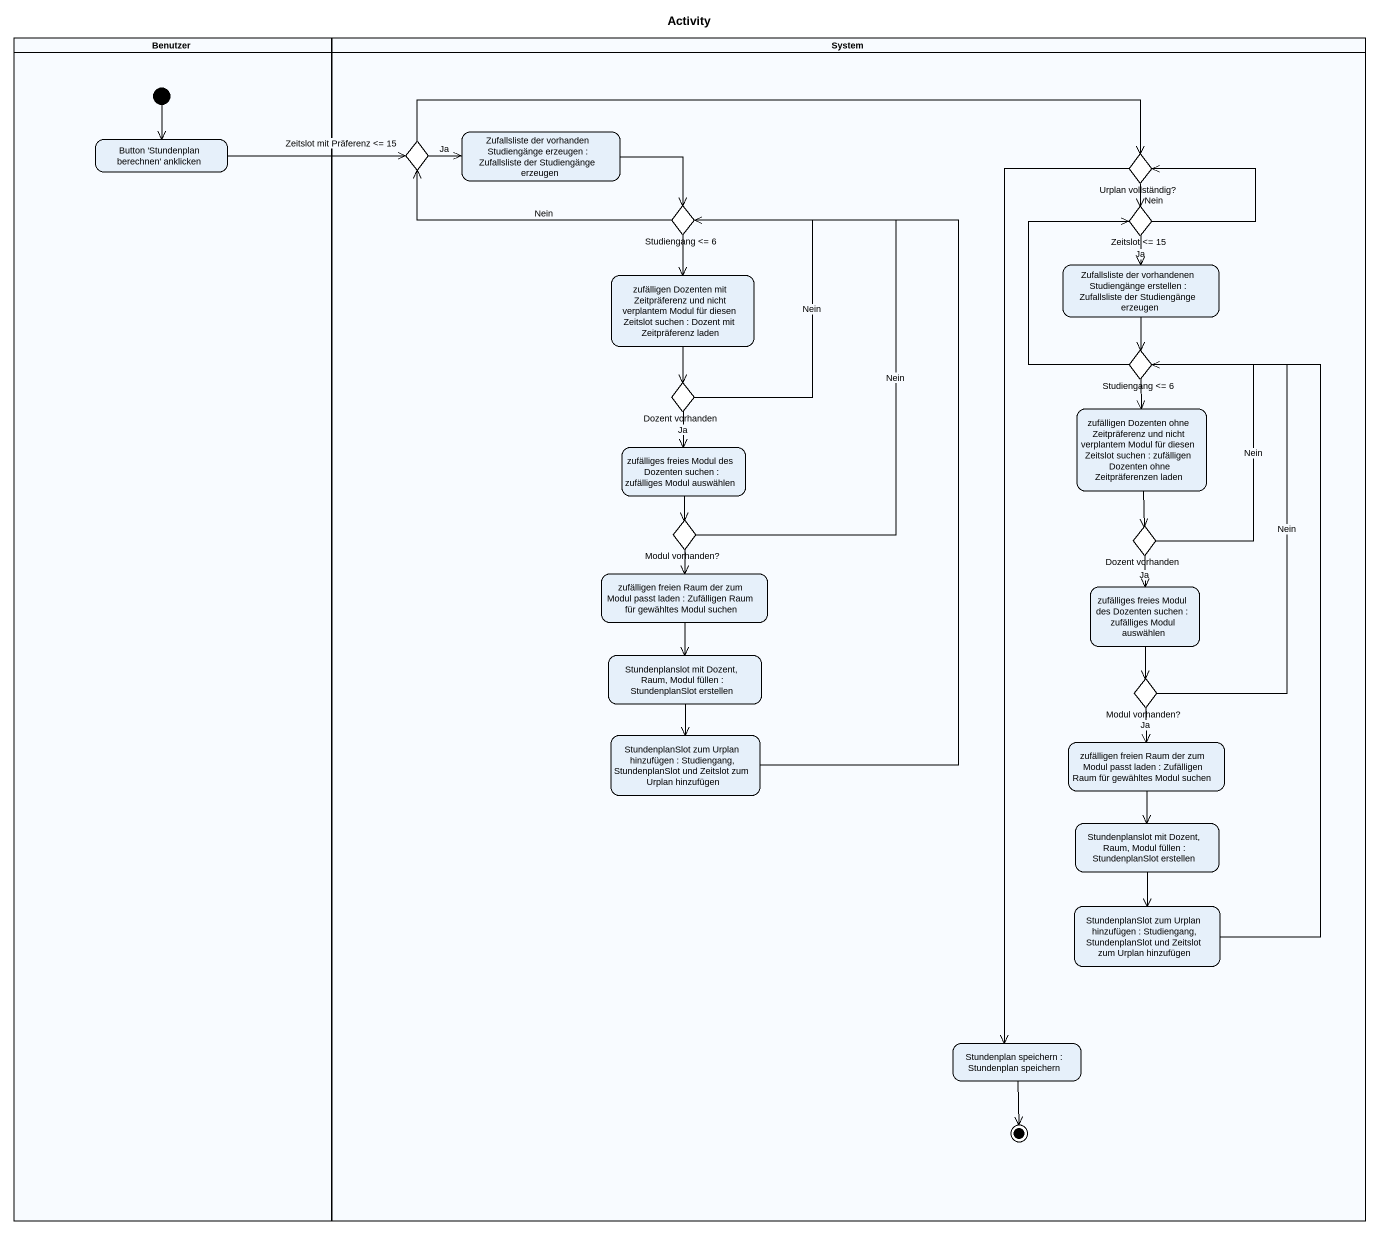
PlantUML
@startuml
title Activity
hide empty description
state Benutzer <<partition>> {
  state "Button 'Stundenplan berechnen' anklicken" as Button_Stundenplan
  [*] --> Button_Stundenplan
}
state System <<partition>> {
  state "Zufallsliste der vorhanden Studiengänge erzeugen : Zufallsliste der Studiengänge erzeugen" as Zufallsliste_der_vorhanden
  state "Zeitslot mit Präferenz <= 15" as Zeitslot_mit_Präferenz_15 <<choice>>
  state "Urplan vollständig?" as Urplan_vollständig <<choice>>
  state "Studiengang <= 6" as Studiengang_6 <<choice>>
  state "Zeitslot <= 15" as Zeitslot_15 <<choice>>
  state "zufälligen Dozenten mit Zeitpräferenz und nicht verplantem Modul für diesen Zeitslot suchen : Dozent mit Zeitpräferenz laden" as zufälligen_Dozenten_mit
  state "Zufallsliste der vorhandenen Studiengänge erstellen : Zufallsliste der Studiengänge erzeugen" as Zufallsliste_der
  state "Studiengang <= 6" as Studiengang_6_2 <<choice>>
  state "Dozent vorhanden" as Dozent_vorhanden <<choice>>
  state "zufälligen Dozenten ohne Zeitpräferenz und nicht verplantem Modul für diesen Zeitslot suchen : zufälligen Dozenten ohne Zeitpräferenzen laden" as zufälligen_Dozenten_ohne
  state "zufälliges freies Modul des Dozenten suchen : zufälliges Modul auswählen" as zufälliges_freies_Modul_des
  state "Modul vorhanden?" as Modul_vorhanden <<choice>>
  state "Dozent vorhanden" as Dozent_vorhanden_2 <<choice>>
  state "zufälligen freien Raum der zum Modul passt laden : Zufälligen Raum für gewähltes Modul suchen" as zufälligen_freien_Raum_der
  state "zufälliges freies Modul des Dozenten suchen : zufälliges Modul auswählen" as zufälliges_freies_Modul_des_2
  state "Stundenplanslot mit Dozent, Raum, Modul füllen : StundenplanSlot erstellen" as Stundenplanslot_mit_Dozent
  state "Modul vorhanden?" as Modul_vorhanden_2 <<choice>>
  state "StundenplanSlot zum Urplan hinzufügen : Studiengang, StundenplanSlot und Zeitslot zum Urplan hinzufügen" as StundenplanSlot_zum_Urplan
  state "zufälligen freien Raum der zum Modul passt laden : Zufälligen Raum für gewähltes Modul suchen" as zufälligen_freien_Raum_der_2
  state "Stundenplanslot mit Dozent, Raum, Modul füllen : StundenplanSlot erstellen" as Stundenplanslot_mit_Dozent_2
  state "StundenplanSlot zum Urplan hinzufügen : Studiengang, StundenplanSlot und Zeitslot zum Urplan hinzufügen" as StundenplanSlot_zum_Urplan_2
  state "Stundenplan speichern : Stundenplan speichern" as Stundenplan_speichern
  Stundenplan_speichern --> [*]
}
Zufallsliste_der_vorhanden -right-> Studiengang_6
Button_Stundenplan -right-> Zeitslot_mit_Präferenz_15
Zeitslot_mit_Präferenz_15 -right-> Zufallsliste_der_vorhanden : Ja
Zeitslot_mit_Präferenz_15 -right-> Urplan_vollständig
Urplan_vollständig --> Zeitslot_15 : Nein
Urplan_vollständig --> Stundenplan_speichern
Studiengang_6 -left-> Zeitslot_mit_Präferenz_15 : Nein
Studiengang_6 --> zufälligen_Dozenten_mit
Zeitslot_15 -up-> Urplan_vollständig
Zeitslot_15 --> Zufallsliste_der : Ja
zufälligen_Dozenten_mit --> Dozent_vorhanden
Zufallsliste_der --> Studiengang_6_2
Studiengang_6_2 -up-> Zeitslot_15
Studiengang_6_2 --> zufälligen_Dozenten_ohne
Dozent_vorhanden -up-> Studiengang_6 : Nein
Dozent_vorhanden --> zufälliges_freies_Modul_des : Ja
zufälligen_Dozenten_ohne --> Dozent_vorhanden_2
zufälliges_freies_Modul_des --> Modul_vorhanden
Modul_vorhanden -up-> Studiengang_6 : Nein
Modul_vorhanden --> zufälligen_freien_Raum_der
Dozent_vorhanden_2 -up-> Studiengang_6_2 : Nein
Dozent_vorhanden_2 --> zufälliges_freies_Modul_des_2 : Ja
zufälligen_freien_Raum_der --> Stundenplanslot_mit_Dozent
zufälliges_freies_Modul_des_2 --> Modul_vorhanden_2
Stundenplanslot_mit_Dozent --> StundenplanSlot_zum_Urplan
Modul_vorhanden_2 -up-> Studiengang_6_2 : Nein
Modul_vorhanden_2 --> zufälligen_freien_Raum_der_2 : Ja
StundenplanSlot_zum_Urplan -up-> Studiengang_6
zufälligen_freien_Raum_der_2 --> Stundenplanslot_mit_Dozent_2
Stundenplanslot_mit_Dozent_2 --> StundenplanSlot_zum_Urplan_2
StundenplanSlot_zum_Urplan_2 -up-> Studiengang_6_2
@enduml
